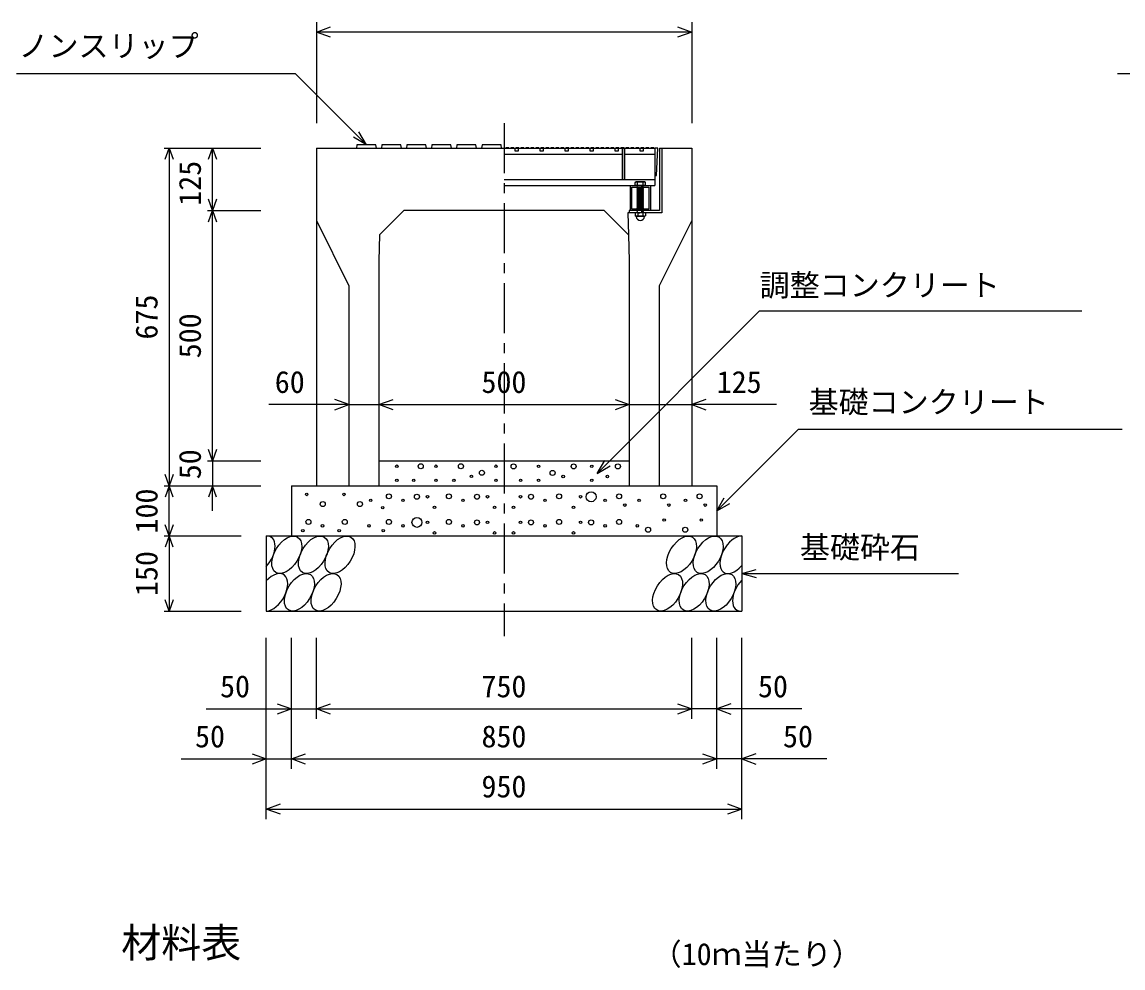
# Model space of a CAD drawing. Units: millimetres, scale not verified. Extents: x -16800 to 16800, y -5940 to 5940.
# Drawn here: x 3037 to 5237, y 1937 to 3826 of the extents above; entities that cross this region are included whole.
import ezdxf
from ezdxf.enums import TextEntityAlignment as Align

# ---------------------------------------------------------------- set-up
doc = ezdxf.new("R2010")
doc.units = ezdxf.units.MM
doc.header["$LTSCALE"] = 20
doc.linetypes.add('CHAIN1', pattern=[8, 5, -1, 1, -1])
doc.linetypes.add('DOTTED', pattern=[1.75, 0.25, -1.5])
for name, color, linetype, lineweight in [('0-0_DIM', 7, 'Continuous', 25), ('0-2_HATCH', 6, 'Continuous', 25), ('0-5_OUTLINE', 3, 'Continuous', 25), ('0-6_TXT', 7, 'Continuous', 25)]:
    doc.layers.add(name, color=color, linetype=linetype, lineweight=lineweight)
doc.styles.add('ＭＳ ゴシック', font='')
doc.styles.get('ＭＳ ゴシック').set_extended_font_data('MS Gothic')

msp = doc.modelspace()

# ---------------------------------------------------------------- linework, layer by layer
at = {"layer": '0-0_DIM'}
for p, q in [((3625, 3826.41), (3625, 3624.66)), ((4375, 3806.41), (3625, 3806.41)), ((4375, 3826.41), (4375, 3624.66)), ((3025.9, 3723.38), (3582.79, 3723.38)), ((3725, 3581.16), (3582.79, 3723.38)), ((5225.9, 3723.38), (5782.79, 3723.38)), ((3725, 3581.16), (3699.02, 3596.16)), ((3725, 3581.16), (3710, 3607.14)), ((3320.8, 3574.66), (3514.13, 3574.66)), ((3330.8, 3574.66), (3330.8, 2899.66)), ((3417.46, 3449.66), (3417.46, 3574.66)), ((3407.46, 3449.66), (3514.13, 3449.66)), ((3417.46, 2949.66), (3417.46, 3449.66)), ((3690, 3062.16), (3529.99, 3062.16)), ((3690, 3062.16), (3750, 3062.16)), ((3750, 3062.16), (4250, 3062.16)), ((4250, 3062.16), (4375, 3062.16)), ((4544.31, 3062.16), (4375, 3062.16)), ((4588.65, 3013.32), (4425, 2849.66)), ((4588.65, 3013.32), (5235.53, 3013.32)), ((3407.46, 2949.66), (3514.13, 2949.66)), ((3417.46, 2949.66), (3417.46, 2899.66)), ((4186.32, 2924.66), (4201.32, 2950.64)), ((4186.32, 2924.66), (4212.3, 2939.66)), ((3320.8, 2899.66), (3514.13, 2899.66)), ((3330.8, 2799.66), (3330.8, 2899.66)), ((3417.46, 2849.66), (3417.46, 2899.66)), ((4425, 2849.66), (4440, 2875.64)), ((4425, 2849.66), (4450.98, 2864.66)), ((3320.8, 2799.66), (3475, 2799.66)), ((3330.8, 2799.66), (3330.8, 2649.66)), ((4475, 2724.66), (4503.98, 2732.43)), ((4475, 2724.66), (4908.31, 2724.66)), ((4475, 2724.66), (4503.98, 2716.9)), ((3320.8, 2649.66), (3475, 2649.66)), ((3525, 2234.15), (3525, 2596.49)), ((3575, 2334.15), (3575, 2596.49)), ((3625, 2434.15), (3625, 2596.49)), ((4375, 2434.15), (4375, 2596.49)), ((4425, 2334.15), (4425, 2596.49)), ((4475, 2234.15), (4475, 2596.49)), ((3405, 2454.15), (3625, 2454.15)), ((3625, 2454.15), (4375, 2454.15)), ((4595, 2454.15), (4375, 2454.15)), ((3355, 2354.15), (3575, 2354.15)), ((3575, 2354.15), (4425, 2354.15)), ((4645, 2354.15), (4425, 2354.15)), ((3525, 2254.15), (4475, 2254.15))]:
    msp.add_line(p, q, dxfattribs=at)
at = {"layer": '0-0_DIM', "linetype": 'CHAIN1'}
msp.add_line((4000, 3624.66), (4000, 2599.66), dxfattribs=at)
at = {"layer": '0-0_DIM'}
for points in [[(3653.23, 3796.14), (3625.04, 3806.41), (3653.23, 3816.67)], [(4346.85, 3816.67), (4375.04, 3806.41), (4346.85, 3796.14)], [(3322.59, 3552.11), (3330.8, 3574.66), (3339.01, 3552.11)], [(3409.26, 3552.11), (3417.46, 3574.66), (3425.67, 3552.11)], [(3425.67, 3472.22), (3417.46, 3449.66), (3409.26, 3472.22)], [(3409.26, 3427.11), (3417.46, 3449.66), (3425.67, 3427.11)], [(4186.32, 2924.66), (4510.78, 3249.13), (5154.34, 3249.13)], [(3661.81, 3051.9), (3690, 3062.16), (3661.81, 3072.42)], [(3778.19, 3051.9), (3750, 3062.16), (3778.19, 3072.42)], [(4221.81, 3072.42), (4250, 3062.16), (4221.81, 3051.9)], [(4403.19, 3072.42), (4375, 3062.16), (4403.19, 3051.9)], [(3425.67, 2972.22), (3417.46, 2949.66), (3409.26, 2972.22)], [(3339.01, 2922.22), (3330.8, 2899.66), (3322.59, 2922.22)], [(3339.01, 2877.11), (3330.8, 2899.66), (3322.59, 2877.11)], [(3425.67, 2877.11), (3417.46, 2899.66), (3409.26, 2877.11)], [(3339.01, 2822.22), (3330.8, 2799.66), (3322.59, 2822.22)], [(3339.01, 2777.11), (3330.8, 2799.66), (3322.59, 2777.11)], [(3339.01, 2672.22), (3330.8, 2649.66), (3322.59, 2672.22)], [(3546.81, 2464.41), (3575, 2454.15), (3546.81, 2443.89)], [(3653.19, 2443.89), (3625, 2454.15), (3653.19, 2464.41)], [(4346.81, 2464.41), (4375, 2454.15), (4346.81, 2443.89)], [(4453.19, 2464.41), (4425, 2454.15), (4453.19, 2443.89)], [(3496.81, 2364.41), (3525, 2354.15), (3496.81, 2343.89)], [(3603.19, 2343.89), (3575, 2354.15), (3603.19, 2364.41)], [(4396.81, 2364.41), (4425, 2354.15), (4396.81, 2343.89)], [(4503.19, 2364.41), (4475, 2354.15), (4503.19, 2343.89)], [(3553.19, 2243.89), (3525, 2254.15), (3553.19, 2264.41)], [(4446.81, 2264.41), (4475, 2254.15), (4446.81, 2243.89)]]:
    msp.add_lwpolyline(points, dxfattribs=at)
at = {"layer": '0-2_HATCH'}
for p, q in [((3745, 3574.66), (3744, 3581.16)), ((3795, 3574.66), (3794, 3581.16)), ((3845, 3574.66), (3844, 3581.16)), ((3895, 3574.66), (3894, 3581.16)), ((3945, 3574.66), (3944, 3581.16)), ((3995, 3574.66), (3994, 3581.16)), ((4236, 3574.66), (4236, 3511.66)), ((4240.5, 3574.66), (4240.5, 3511.66)), ((4301.5, 3574.66), (4301.5, 3499.66)), ((4311, 3574.66), (4311, 3449.66)), ((4315.5, 3574.66), (4315.5, 3445.16)), ((4000, 3562.66), (4236, 3562.66)), ((4240.5, 3562.66), (4301.5, 3562.66)), ((4000, 3499.66), (4301.5, 3499.66)), ((4252.5, 3449.66), (4252.5, 3499.66)), ((4252.5, 3499.66), (4292.5, 3499.66)), ((4264, 3507.16), (4262, 3505.66)), ((4262, 3499.66), (4262, 3505.66)), ((4283, 3499.66), (4262, 3499.66)), ((4262.33, 3505.94), (4264, 3507.16)), ((4281, 3507.16), (4264, 3507.16)), ((4266, 3499.66), (4279, 3499.66)), ((4266, 3498.66), (4267, 3499.66)), ((4267, 3497.66), (4266, 3498.66)), ((4267, 3499.66), (4267, 3505.66)), ((4278, 3499.66), (4278, 3505.66)), ((4278, 3498.66), (4279, 3499.66)), ((4279, 3497.66), (4278, 3498.66)), ((4282.67, 3505.94), (4281, 3507.16)), ((4283, 3499.66), (4283, 3505.66)), ((4292.5, 3499.66), (4292.5, 3449.66)), ((4255.7, 3452.86), (4255.7, 3496.46)), ((4255.7, 3496.46), (4289.3, 3496.46)), ((4266, 3496.66), (4267, 3497.66)), ((4267, 3495.66), (4266, 3496.66)), ((4266, 3494.66), (4267, 3495.66)), ((4279, 3495.66), (4266, 3494.66)), ((4267, 3493.66), (4266, 3494.66)), ((4266, 3492.66), (4267, 3493.66)), ((4279, 3493.66), (4266, 3492.66)), ((4267, 3491.66), (4266, 3492.66)), ((4266, 3490.66), (4267, 3491.66)), ((4279, 3491.66), (4266, 3490.66)), ((4267, 3489.66), (4266, 3490.66)), ((4266, 3488.66), (4267, 3489.66)), ((4279, 3489.66), (4266, 3488.66)), ((4267, 3487.66), (4266, 3488.66)), ((4279, 3487.66), (4266, 3486.66)), ((4266, 3486.66), (4267, 3487.66)), ((4279, 3485.66), (4266, 3484.66)), ((4267, 3483.66), (4266, 3484.66)), ((4279, 3483.66), (4266, 3482.66)), ((4266, 3482.66), (4267, 3483.66)), ((4267, 3481.66), (4266, 3482.66)), ((4279, 3481.66), (4266, 3480.66)), ((4266, 3480.66), (4267, 3481.66)), ((4267, 3479.66), (4266, 3480.66)), ((4279, 3479.66), (4266, 3478.66)), ((4266, 3478.66), (4267, 3479.66)), ((4267, 3477.66), (4266, 3478.66)), ((4279, 3477.66), (4266, 3476.66)), ((4266, 3476.66), (4267, 3477.66)), ((4267, 3475.66), (4266, 3476.66)), ((4278, 3494.66), (4279, 3495.66)), ((4279, 3493.66), (4278, 3494.66)), ((4278, 3492.66), (4279, 3493.66)), ((4279, 3491.66), (4278, 3492.66)), ((4278, 3490.66), (4279, 3491.66)), ((4279, 3489.66), (4278, 3490.66)), ((4278, 3486.66), (4279, 3487.66)), ((4279, 3485.66), (4278, 3486.66)), ((4278, 3484.66), (4279, 3485.66)), ((4279, 3483.66), (4278, 3484.66)), ((4278, 3482.66), (4279, 3483.66)), ((4278, 3482.66), (4279, 3481.66)), ((4278, 3480.66), (4279, 3481.66)), ((4278, 3480.66), (4279, 3479.66)), ((4278, 3478.66), (4279, 3479.66)), ((4278, 3478.66), (4279, 3477.66)), ((4278, 3476.66), (4279, 3477.66)), ((4278, 3476.66), (4279, 3475.66)), ((4289.3, 3496.46), (4289.3, 3452.86)), ((4279, 3475.66), (4266, 3474.66)), ((4266, 3474.66), (4267, 3475.66)), ((4267, 3473.66), (4266, 3474.66)), ((4279, 3473.66), (4266, 3472.66)), ((4266, 3472.66), (4267, 3473.66)), ((4267, 3471.66), (4266, 3472.66)), ((4279, 3471.66), (4266, 3470.66)), ((4266, 3470.66), (4267, 3471.66)), ((4267, 3469.66), (4266, 3470.66)), ((4279, 3469.66), (4266, 3468.66)), ((4266, 3468.66), (4267, 3469.66)), ((4267, 3467.66), (4266, 3468.66)), ((4279, 3467.66), (4266, 3466.66)), ((4266, 3466.66), (4267, 3467.66)), ((4267, 3465.66), (4266, 3466.66)), ((4279, 3465.66), (4266, 3464.66)), ((4266, 3464.66), (4267, 3465.66)), ((4267, 3463.66), (4266, 3464.66)), ((4279, 3463.66), (4266, 3462.66)), ((4266, 3462.66), (4267, 3463.66)), ((4267, 3461.66), (4266, 3462.66)), ((4279, 3461.66), (4266, 3460.66)), ((4266, 3460.66), (4267, 3461.66)), ((4267, 3459.67), (4266, 3460.66)), ((4266, 3458.67), (4267, 3459.67)), ((4279, 3459.66), (4266, 3458.66)), ((4267, 3457.67), (4266, 3458.67)), ((4279, 3457.66), (4266, 3456.66)), ((4266, 3456.66), (4267, 3457.66)), ((4267, 3455.66), (4266, 3456.66)), ((4279, 3455.66), (4266, 3454.66)), ((4266, 3454.66), (4267, 3455.66)), ((4267, 3453.66), (4266, 3454.66)), ((4278, 3474.66), (4279, 3475.66)), ((4278, 3474.66), (4279, 3473.66)), ((4278, 3472.66), (4279, 3473.66)), ((4278, 3472.66), (4279, 3471.66)), ((4278, 3470.66), (4279, 3471.66)), ((4278, 3470.66), (4279, 3469.66)), ((4278, 3468.66), (4279, 3469.66)), ((4278, 3468.66), (4279, 3467.66)), ((4278, 3466.66), (4279, 3467.66)), ((4278, 3466.66), (4279, 3465.66)), ((4278, 3464.66), (4279, 3465.66)), ((4278, 3464.66), (4279, 3463.66)), ((4278, 3462.66), (4279, 3463.66)), ((4278, 3462.66), (4279, 3461.66)), ((4278, 3460.66), (4279, 3461.66)), ((4278, 3460.66), (4279, 3459.66)), ((4278, 3458.66), (4279, 3459.66)), ((4278, 3458.66), (4279, 3457.66)), ((4278, 3456.66), (4279, 3457.66)), ((4278, 3456.66), (4279, 3455.66)), ((4278, 3454.66), (4279, 3455.66)), ((4278, 3454.66), (4279.01, 3453.66)), ((4249.87, 3449.66), (4249.87, 3445.16)), ((4311, 3449.66), (4249.87, 3449.66)), ((4292.5, 3449.66), (4252.5, 3449.66)), ((4289.3, 3452.86), (4255.7, 3452.86)), ((4263.16, 3445.16), (4262.29, 3444.51)), ((4262.29, 3444.51), (4262.29, 3439.33)), ((4263.99, 3438.36), (4262.29, 3439.33)), ((4281.84, 3445.16), (4263.16, 3445.16)), ((4263.99, 3438.04), (4263.99, 3438.36)), ((4281.01, 3438.36), (4263.99, 3438.36)), ((4281.01, 3438.04), (4263.99, 3438.04)), ((4279.01, 3453.66), (4266.01, 3452.66)), ((4266.01, 3452.66), (4267.01, 3453.66)), ((4267.01, 3451.66), (4266.01, 3452.66)), ((4266.01, 3450.66), (4267.01, 3451.66)), ((4267.01, 3449.66), (4266.01, 3450.66)), ((4266.01, 3448.66), (4267.01, 3449.66)), ((4267.01, 3447.66), (4266.01, 3448.66)), ((4266.01, 3446.65), (4267.01, 3447.65)), ((4267.01, 3445.65), (4266.01, 3446.65)), ((4266.53, 3445.16), (4267.01, 3445.65)), ((4267.4, 3444.51), (4267.4, 3439.33)), ((4277.6, 3444.51), (4277.6, 3439.33)), ((4278.01, 3452.66), (4279.01, 3453.66)), ((4278.01, 3452.66), (4279.01, 3451.66)), ((4278.01, 3450.66), (4279.01, 3451.66)), ((4278.01, 3450.66), (4279.01, 3449.65)), ((4278.01, 3448.65), (4279.01, 3449.65)), ((4278.01, 3448.65), (4279.01, 3447.65)), ((4278.01, 3446.65), (4279.01, 3447.65)), ((4278.01, 3446.65), (4279.02, 3445.65)), ((4278.53, 3445.16), (4279.01, 3445.65)), ((4281.01, 3438.36), (4282.71, 3439.33)), ((4281.01, 3438.04), (4281.01, 3438.36)), ((4281.84, 3445.16), (4282.71, 3444.51)), ((4282.71, 3444.51), (4282.71, 3439.33))]:
    msp.add_line(p, q, dxfattribs=at)
at = {"layer": '0-2_HATCH', "linetype": 'DOTTED'}
for p, q in [((4279, 3499.66), (4266, 3498.66)), ((4279, 3497.66), (4266, 3496.66)), ((4279.01, 3451.66), (4266.01, 3450.66)), ((4279.01, 3449.66), (4266.01, 3448.66)), ((4279.01, 3447.65), (4266.01, 3446.65)), ((4266.53, 3445.16), (4278.53, 3445.16)), ((4279.01, 3445.65), (4272.67, 3445.16))]:
    msp.add_line(p, q, dxfattribs=at)
at = {"layer": '0-2_HATCH'}
for points in [[(3744, 3581.16), (3706, 3581.16), (3705, 3574.66)], [(3794, 3581.16), (3756, 3581.16), (3755, 3574.66)], [(3844, 3581.16), (3806, 3581.16), (3805, 3574.66)], [(3894, 3581.16), (3856, 3581.16), (3855, 3574.66)], [(3944, 3581.16), (3906, 3581.16), (3905, 3574.66)], [(3994, 3581.16), (3956, 3581.16), (3955, 3574.66)], [(4000, 3574.66), (4236, 3574.66), (4240.5, 3574.66), (4301.5, 3574.66)], [(4009.5, 3574.66), (4009.5, 3575.36), (4003.5, 3575.36), (4003.5, 3574.66)], [(4019.5, 3574.66), (4019.5, 3575.36), (4013.5, 3575.36), (4013.5, 3574.66)], [(4029.5, 3574.66), (4029.5, 3575.36), (4023.5, 3575.36), (4023.5, 3574.66)], [(4039.5, 3574.66), (4039.5, 3575.36), (4033.5, 3575.36), (4033.5, 3574.66)], [(4049.5, 3574.66), (4049.5, 3575.36), (4043.5, 3575.36), (4043.5, 3574.66)], [(4059.5, 3574.66), (4059.5, 3575.36), (4053.5, 3575.36), (4053.5, 3574.66)], [(4069.5, 3574.66), (4069.5, 3575.36), (4063.5, 3575.36), (4063.5, 3574.66)], [(4079.5, 3574.66), (4079.5, 3575.36), (4073.5, 3575.36), (4073.5, 3574.66)], [(4089.5, 3574.66), (4089.5, 3575.36), (4083.5, 3575.36), (4083.5, 3574.66)], [(4099.5, 3574.66), (4099.5, 3575.36), (4093.5, 3575.36), (4093.5, 3574.66)], [(4109.5, 3574.66), (4109.5, 3575.36), (4103.5, 3575.36), (4103.5, 3574.66)], [(4119.5, 3574.66), (4119.5, 3575.36), (4113.5, 3575.36), (4113.5, 3574.66)], [(4129.5, 3574.66), (4129.5, 3575.36), (4123.5, 3575.36), (4123.5, 3574.66)], [(4139.5, 3574.66), (4139.5, 3575.36), (4133.5, 3575.36), (4133.5, 3574.66)], [(4149.5, 3574.66), (4149.5, 3575.36), (4143.5, 3575.36), (4143.5, 3574.66)], [(4159.5, 3574.66), (4159.5, 3575.36), (4153.5, 3575.36), (4153.5, 3574.66)], [(4169.5, 3574.66), (4169.5, 3575.36), (4163.5, 3575.36), (4163.5, 3574.66)], [(4179.5, 3574.66), (4179.5, 3575.36), (4173.5, 3575.36), (4173.5, 3574.66)], [(4189.5, 3574.66), (4189.5, 3575.36), (4183.5, 3575.36), (4183.5, 3574.66)], [(4199.5, 3574.66), (4199.5, 3575.36), (4193.5, 3575.36), (4193.5, 3574.66)], [(4209.5, 3574.66), (4209.5, 3575.36), (4203.5, 3575.36), (4203.5, 3574.66)], [(4219.5, 3574.66), (4219.5, 3575.36), (4213.5, 3575.36), (4213.5, 3574.66)], [(4229.5, 3574.66), (4229.5, 3575.36), (4223.5, 3575.36), (4223.5, 3574.66)], [(4239.5, 3574.66), (4239.5, 3575.36), (4233.5, 3575.36), (4233.5, 3574.66)], [(4249.5, 3574.66), (4249.5, 3575.36), (4243.5, 3575.36), (4243.5, 3574.66)], [(4259.5, 3574.66), (4259.5, 3575.36), (4253.5, 3575.36), (4253.5, 3574.66)], [(4269.5, 3574.66), (4269.5, 3575.36), (4263.5, 3575.36), (4263.5, 3574.66)], [(4279.5, 3574.66), (4279.5, 3575.36), (4273.5, 3575.36), (4273.5, 3574.66)], [(4289.5, 3574.66), (4289.5, 3575.36), (4283.5, 3575.36), (4283.5, 3574.66)], [(4299.5, 3574.66), (4299.5, 3575.36), (4293.5, 3575.36), (4293.5, 3574.66)], [(4000, 3511.66), (4236, 3511.66), (4240.5, 3511.66), (4301.5, 3511.66)], [(4266, 3484.66), (4267, 3485.66), (4266, 3486.66)], [(4279, 3495.66), (4278, 3496.66), (4279, 3497.66)], [(4279, 3487.66), (4278, 3488.66), (4279, 3489.66)], [(4315.5, 3445.16), (4247.61, 3445.16), (4248.72, 3400.94)]]:
    msp.add_lwpolyline(points, dxfattribs=at)
for points in [[(4022, 3574.66), (4028, 3574.66), (4028, 3568.66), (4022, 3568.66)], [(4072, 3574.66), (4078, 3574.66), (4078, 3568.66), (4072, 3568.66)], [(4122, 3574.66), (4128, 3574.66), (4128, 3568.66), (4122, 3568.66)], [(4172, 3574.66), (4178, 3574.66), (4178, 3568.66), (4172, 3568.66)], [(4222, 3574.66), (4228, 3574.66), (4228, 3568.66), (4222, 3568.66)], [(4236, 3574.66), (4236, 3511.66), (4240.5, 3511.66), (4240.5, 3574.66)], [(4272, 3574.66), (4278, 3574.66), (4278, 3568.66), (4272, 3568.66)], [(4307.5, 3574.66), (4301.5, 3574.66), (4301.5, 3519.66), (4304.5, 3519.66)]]:
    msp.add_lwpolyline(points, close=True, dxfattribs=at)
for centre, radius in [((3785.79, 2938.97), 2.5), ((3833.52, 2938.97), 5), ((3863.97, 2938.97), 2.5), ((3913.88, 2938.97), 5), ((3955.93, 2925.84), 5), ((3983.97, 2938.97), 2.5), ((4019.13, 2938.69), 5), ((4069.04, 2938.69), 2.5), ((4097.08, 2925.56), 5), ((4139.13, 2938.69), 5), ((4175.36, 2938.69), 2.5), ((4227.57, 2938.69), 5), ((3785.79, 2910.96), 2.5), ((3819.5, 2910.96), 2.5), ((3863.97, 2910.96), 2.5), ((3899.86, 2910.96), 2.5), ((3934.9, 2918.84), 2.5), ((3983.97, 2910.96), 2.5), ((4033.15, 2910.68), 2.5), ((4069.04, 2910.68), 2.5), ((4118.11, 2918.56), 2.5), ((4175.36, 2910.68), 2.5), ((4206.54, 2918.56), 2.5), ((3605.74, 2882.68), 2.5), ((3680.08, 2882.68), 2.5), ((3769.97, 2878.9), 5), ((3826.04, 2878.03), 5), ((3889.97, 2878.9), 5), ((3946.04, 2878.03), 5), ((4053.96, 2878.03), 5), ((4110.03, 2878.9), 5), ((4173.96, 2878.03), 10), ((4230.03, 2878.9), 5), ((4318.12, 2878.9), 5), ((4390.77, 2878.9), 5), ((3637.78, 2863.4), 5), ((3712.12, 2863.4), 5), ((3733.69, 2871.03), 2.5), ((3798.01, 2871.03), 2.5), ((3847.07, 2878.03), 2.5), ((3918.01, 2871.03), 2.5), ((3967.07, 2878.03), 2.5), ((4032.93, 2878.03), 2.5), ((4081.99, 2871.03), 2.5), ((4152.93, 2878.03), 2.5), ((4201.99, 2871.03), 2.5), ((4241.37, 2861.34), 2.5), ((4269.94, 2871.03), 2.5), ((4329.46, 2861.34), 2.5), ((4362.73, 2871.03), 2.5), ((4402.11, 2861.34), 2.5), ((3757.55, 2856.11), 2.5), ((3861.09, 2857.02), 2.5), ((3981.09, 2857.02), 2.5), ((4018.91, 2857.02), 2.5), ((4138.91, 2857.02), 2.5), ((3609.23, 2827.72), 5), ((3637.27, 2819.84), 2.5), ((3681.88, 2827.72), 5), ((3730.06, 2819.84), 2.5), ((3769.97, 2827.72), 5), ((3798.01, 2819.84), 2.5), ((3826.04, 2826.84), 10), ((3847.07, 2826.84), 2.5), ((3889.97, 2827.72), 5), ((3918.01, 2819.84), 2.5), ((3946.04, 2826.84), 5), ((3967.07, 2826.84), 2.5), ((4032.93, 2826.84), 2.5), ((4053.96, 2826.84), 5), ((4081.99, 2819.84), 2.5), ((4110.03, 2827.72), 5), ((4152.93, 2826.84), 2.5), ((4173.96, 2826.84), 5), ((4201.99, 2819.84), 2.5), ((4230.03, 2827.72), 5), ((4266.31, 2819.84), 2.5), ((4287.88, 2812.21), 5), ((4319.92, 2831.49), 2.5), ((4362.22, 2812.21), 5), ((4394.26, 2831.49), 2.5), ((3597.89, 2810.15), 2.5), ((3670.54, 2810.15), 2.5), ((3758.63, 2810.15), 2.5), ((3861.09, 2805.83), 2.5), ((3981.09, 2805.83), 2.5), ((4018.91, 2805.83), 2.5), ((4138.91, 2805.83), 2.5)]:
    msp.add_circle(centre, radius, dxfattribs=at)
for centre, radius, start, end in [((4264.5, 3503.04), 3.62, 46.39563, 133.60437), ((4272.5, 3491.04), 15.62, 69.39075, 110.60925), ((4280.5, 3503.04), 3.62, 46.39563, 133.60437), ((4264.85, 3439.82), 5.35, 61.49832, 118.50684), ((4264.85, 3444.03), 5.35, 241.49843, 298.50089), ((4272.5, 3438.04), 8.19, 180, 359.99995), ((4272.5, 3424.75), 20.42, 75.52621, 104.47362), ((4272.5, 3459.1), 20.42, 255.52638, 284.47374), ((4280.15, 3439.82), 5.35, 61.49231, 118.50169), ((4280.15, 3444.03), 5.35, 241.49989, 298.5)]:
    msp.add_arc(centre, radius, start, end, dxfattribs=at)
for centre, start_param, end_param in [((3512.64, 2762.14), 4.385593, 6.6745444), ((4461.14, 2762.14), 0.3357715, 4.4411806), ((3537.96, 2687.15), 3.5111464, 7.548991), ((4486.46, 2687.15), 1.2110787, 3.5658734)]:
    msp.add_ellipse(centre, major_axis=(21.81, 35.31), ratio=0.5792, start_param=start_param, end_param=end_param, dxfattribs=at)
for centre in [(3565.84, 2762.14), (3619.05, 2762.14), (3672.26, 2762.14), (4354.72, 2762.14), (4407.93, 2762.14), (3591.16, 2687.15), (3644.37, 2687.15), (4326.84, 2687.15), (4380.04, 2687.15), (4433.25, 2687.15)]:
    msp.add_ellipse(centre, major_axis=(21.81, 35.31), ratio=0.5792, dxfattribs=at)
at = {"layer": '0-5_OUTLINE'}
for p, q in [((3625, 3574.66), (4000, 3574.66)), ((3625, 3574.66), (3625, 2899.66)), ((4311, 3574.66), (4375, 3574.66)), ((4375, 3574.66), (4375, 2899.66)), ((4200, 3449.66), (4248.72, 3400.94)), ((3625, 3429.66), (3690, 3299.66)), ((4375, 3429.66), (4310, 3299.66)), ((3751.28, 3400.94), (3750, 3349.66)), ((4248.72, 3400.94), (4250, 3349.66)), ((3750, 3349.66), (3750, 2899.66)), ((4250, 3349.66), (4250, 2899.66)), ((3690, 3299.66), (3690, 2899.66)), ((4310, 3299.66), (4310, 2899.66)), ((3750, 2949.66), (4250, 2949.66)), ((3575, 2899.66), (3575, 2799.66)), ((3575, 2899.66), (4425, 2899.66)), ((3625, 2899.66), (3750, 2899.66)), ((4250, 2899.66), (4375, 2899.66)), ((4425, 2899.66), (4425, 2799.66)), ((3525, 2799.66), (3525, 2649.66)), ((3525, 2799.66), (4475, 2799.66)), ((4475, 2799.66), (4475, 2649.66)), ((3525, 2649.66), (4475, 2649.66))]:
    msp.add_line(p, q, dxfattribs=at)
msp.add_lwpolyline([(4200, 3449.66), (3800, 3449.66), (3751.28, 3400.94)], dxfattribs=at)

# ---------------------------------------------------------------- texts
at = {"layer": '0-0_DIM', "style": 'ＭＳ ゴシック'}
for s, p in [('ノンスリップ', (3029.75, 3743.55)), ('調整コンクリート', (4510.78, 3265.55)), ('60', (3541.97, 3072.16)), ('500', (3955, 3072.16)), ('125', (4425.01, 3072.16)), ('基礎コンクリート', (4608.65, 3032.05)), ('基礎砕石', (4591.32, 2741.83)), ('50', (3432.56, 2464.15)), ('750', (3955, 2464.15)), ('50', (4507.44, 2464.15)), ('50', (3382.56, 2364.15)), ('850', (3955, 2364.15)), ('50', (4557.44, 2364.15)), ('950', (3955, 2264.15))]:
    msp.add_text(s, height=43.99, dxfattribs=at).set_placement(p, align=Align.BOTTOM_LEFT)
for s, p in [('125', (3407.46, 3459.41)), ('675', (3320.8, 3192.16)), ('500', (3407.46, 3154.66)), ('50', (3407.46, 2912.99)), ('100', (3320.8, 2804.66)), ('150', (3320.8, 2679.66))]:
    msp.add_text(s, height=43.99, rotation=90, dxfattribs=at).set_placement(p, align=Align.BOTTOM_LEFT)
at = {"layer": '0-6_TXT', "style": 'ＭＳ ゴシック'}
for s, height, p in [('材料表', 58.65, (3235, 1940.2)), ('（10ｍ当たり）', 43.99, (4295, 1929.2))]:
    msp.add_text(s, height=height, dxfattribs=at).set_placement(p, align=Align.BOTTOM_LEFT)

doc.saveas('drawing.dxf')
